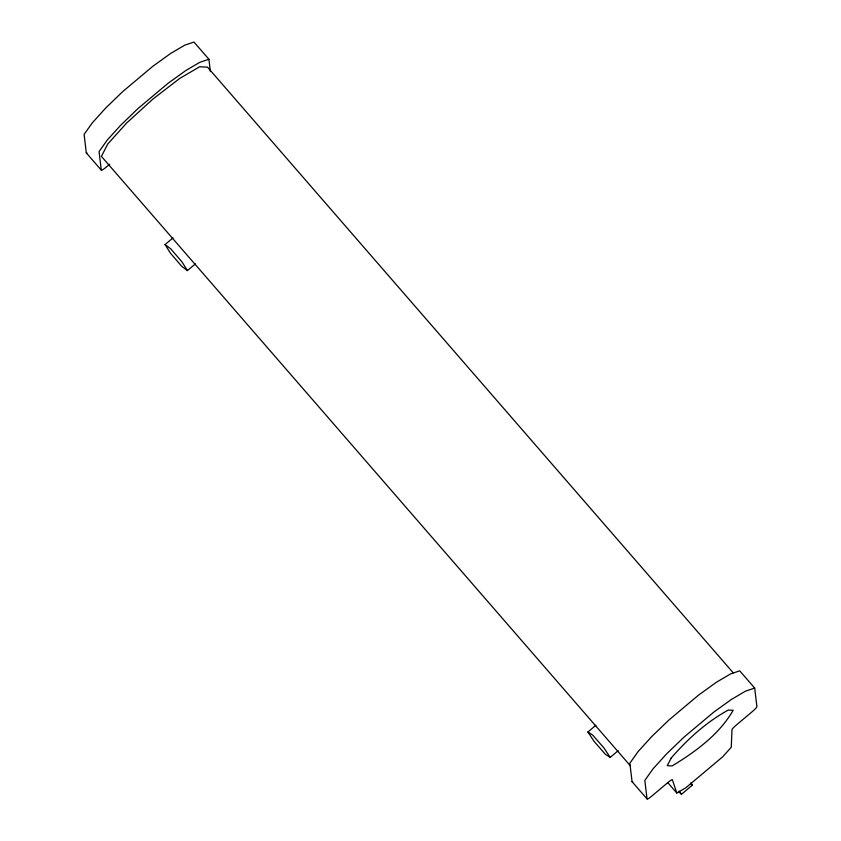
<?xml version="1.0" encoding="UTF-8"?>
<svg xmlns="http://www.w3.org/2000/svg" width="841" height="841" viewBox="0 0 841 841"><rect width="100%" height="100%" fill="white"/><g stroke="black" fill="none" stroke-linecap="round" stroke-linejoin="round"><path stroke-width="1.26" d="M109.666 164.226L105.787 167.485A5.771 0.883 -41 0 1 101.267 170.124L86.308 152.894L84.1 134.392L92.279 122.881L105.619 108.121L122.775 91.553L152.673 66.407L170.681 53.435L184.789 45.13L193.966 42.05L208.925 59.28L210.397 71.611M195.396 263.885L187.417 270.592L181.677 266.261L170.502 253.246L165.057 244.563L173.036 237.856M618.167 750.698L610.188 757.405L605.404 754.324L594.261 741.615L587.901 731.996L595.88 725.289M678.571 791.654L681.483 794.282L692.427 785.073L690.913 782.982M676.816 793.021L685.92 787.702L722.661 756.826L731.26 747.26L732.006 729.494A5.771 0.883 -41 0 1 736.148 725.184L752.632 711.328A5.771 0.883 -41 0 0 756.9 706.577L754.692 688.075L739.733 670.845L730.556 673.925L716.448 682.23L698.44 695.202L668.921 720.012L651.386 736.916L638.046 751.665L629.867 763.186L632.075 781.688L647.034 798.918A5.771 0.883 -41 0 0 651.554 796.28L668.038 782.424A5.771 0.883 -41 0 1 672.348 779.639L676.816 793.021L667.68 782.498M208.925 59.28L199.738 62.35L185.64 70.665L168.011 83.333L138.113 108.447L120.568 125.351L107.228 140.1L99.059 151.622L101.267 170.124M754.692 688.075L745.504 691.144L731.407 699.46L713.778 712.127L683.88 737.231L666.335 754.146L653.005 768.895L644.826 780.406L647.034 798.918M587.901 731.996L592.674 735.076L603.817 747.786L610.188 757.405M165.057 244.563L170.797 248.883L181.971 261.898L187.417 270.592M690.493 783.328L692.427 785.073M733.184 672.779L207.527 67.164L199.664 66.775L179.69 78.444L152.946 99.038L126.623 123.038L107.753 144.021L101.404 156.363L630.498 765.951M679.213 791.129L681.483 794.282M632.726 781.72A5.771 0.883 -41 0 1 632.075 781.688M86.959 152.925A5.771 0.883 -41 0 1 86.308 152.894M671.192 758.025L667.249 765.688L672.127 765.93C695.549 751.791 719.36 734.298 733.163 710.288L728.274 710.046C706.345 722.072 687.507 739.207 671.192 758.025"/></g></svg>
